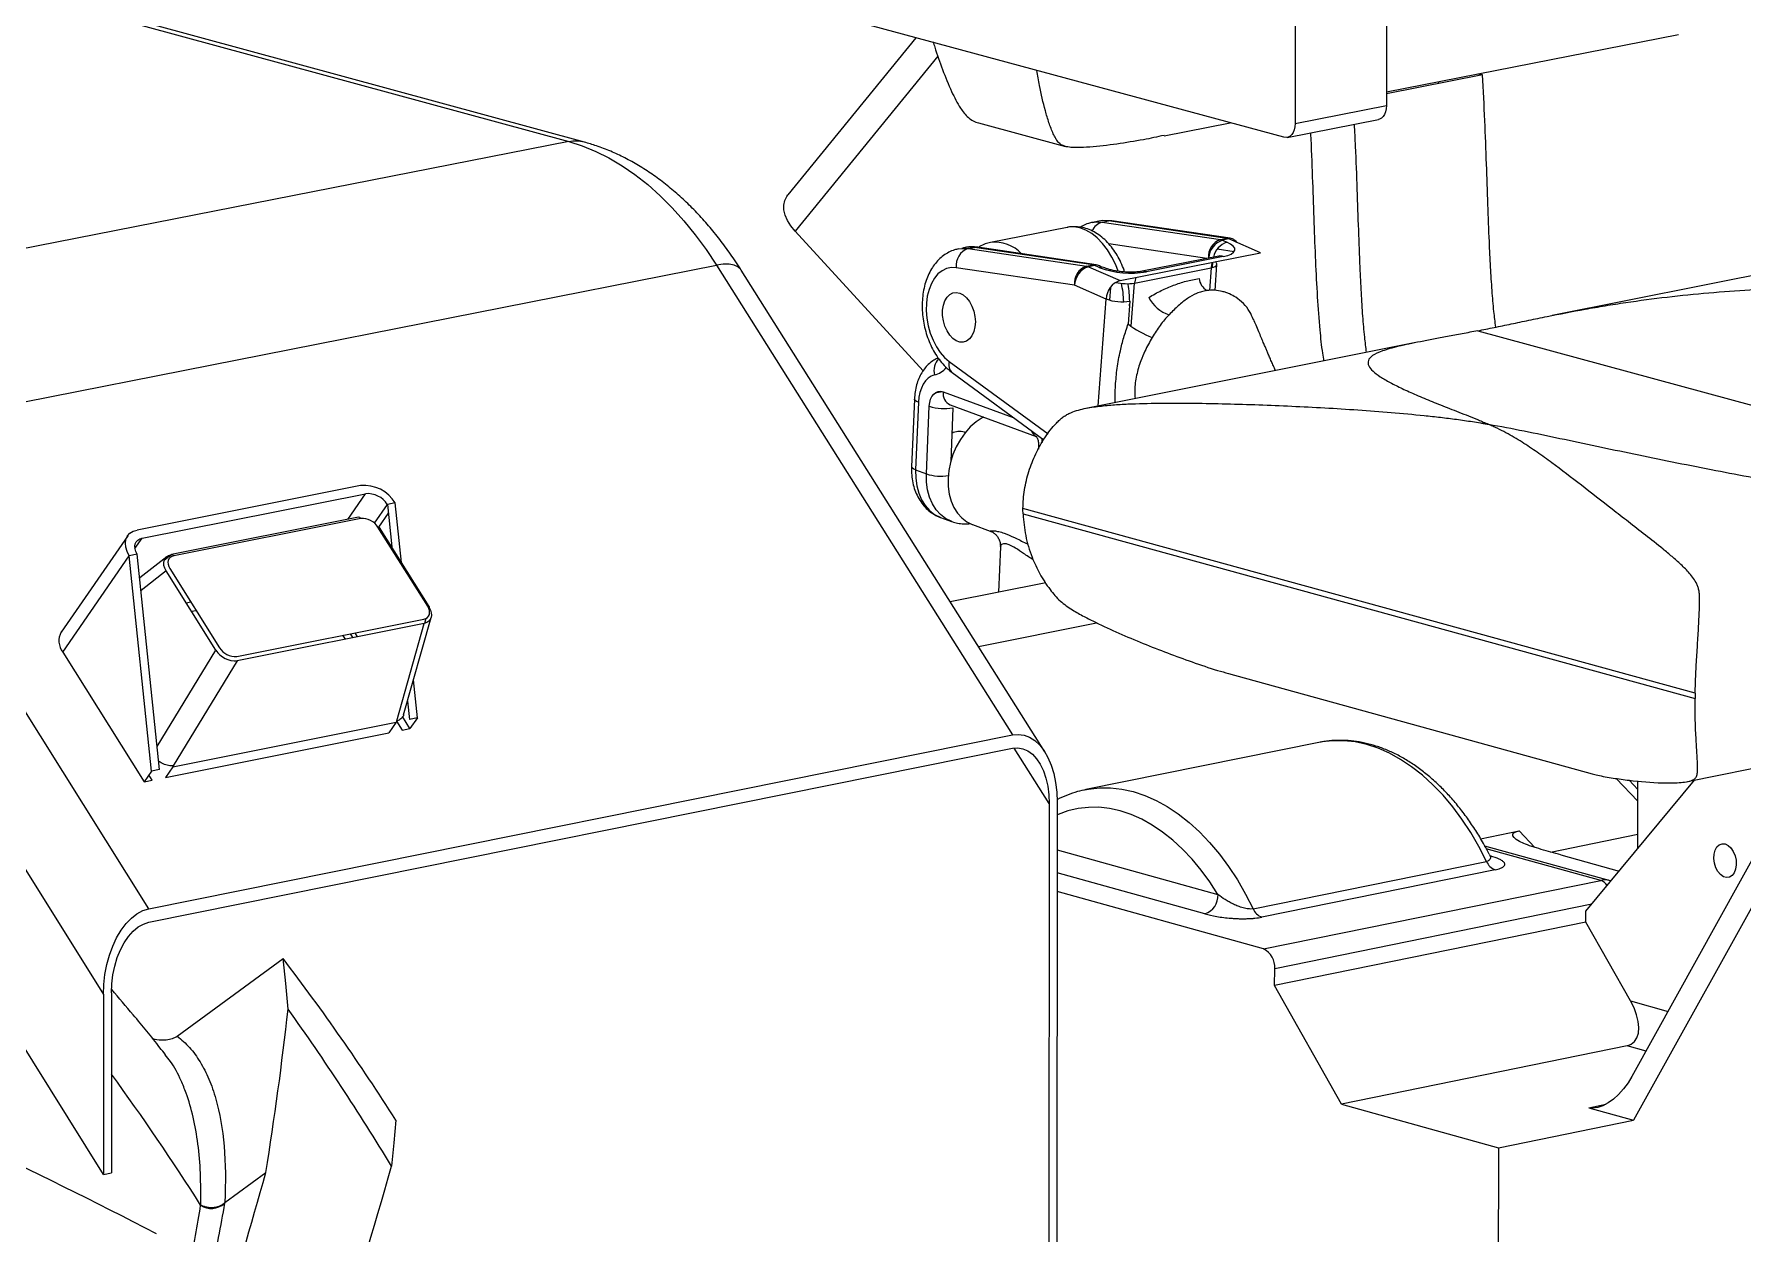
# Model space of a CAD drawing. Header units: millimetres. Extents: x -1041 to 1726, y -447 to 1705.
# Drawn here: x -402.4 to 66.6, y 762.1 to 1091.2 of the extents above; entities that cross this region are included whole.
import ezdxf

# ---------------------------------------------------------------- set-up
doc = ezdxf.new("R2010")
doc.units = ezdxf.units.MM

msp = doc.modelspace()

# ---------------------------------------------------------------- linework, layer by layer
at = {"color": 7, "linetype": 'Continuous', "lineweight": 15}
for p, q in [((-577.92, 1149.49), (-255.59, 1061.72)), ((-251.36, 1061.59), (-573.69, 1149.35)), ((-56.23, 1094.7), (-56.27, 1066.68)), ((-160.37, 1090.23), (-195.53, 1047.11)), ((-31.21, 1075.35), (48.94, 1091.15)), ((-56.27, 1066.68), (-31.22, 1071.62)), ((-143.14, 1066.87), (-119.32, 1060.41)), ((-92.22, 1063.32), (-74.09, 1066.9)), ((-58.43, 1062.87), (-33.39, 1067.82)), ((-255.59, 1061.72), (-492.67, 1015.17)), ((-158.36, 998.88), (-193.48, 1037.18)), ((-118.87, 1038.21), (-139.87, 1034.06)), ((-110.13, 1039.94), (-111.88, 1039.59)), ((-109.27, 1039.65), (-107.52, 1039.99)), ((-109.27, 1039.65), (-76.79, 1034.84)), ((-75.04, 1035.19), (-107.52, 1039.99)), ((-74.12, 1035.21), (-106.61, 1040.01)), ((-146.02, 1032.38), (-113.55, 1027.56)), ((-111.8, 1027.91), (-144.27, 1032.73)), ((-110.88, 1027.93), (-143.35, 1032.75)), ((-76.22, 1034.67), (-75.01, 1034.15)), ((104.72, 1032.04), (14.3, 1014.05)), ((-452.22, 981.02), (-215.11, 1027.84)), ((-215.11, 1027.84), (-133.86, 898.99)), ((-116.81, 1022.33), (-149.28, 1027.15)), ((-112.98, 1027.4), (-104.3, 1023.63)), ((-100.35, 1022.94), (-79.35, 1027.1)), ((-77.26, 1030.33), (-98.26, 1026.17)), ((-76.03, 1030.18), (-97.04, 1026.02)), ((-78.27, 1020.93), (-77.74, 1028.05)), ((-124.97, 894.31), (-208.35, 1026.51)), ((-108.14, 1018.56), (-116.81, 1022.33)), ((-101.71, 1016.66), (-101.71, 1017.14)), ((-22.72, 1006.68), (-113.75, 988.56)), ((-150.42, 998.38), (-125.23, 979.91)), ((-160.77, 991.11), (-161.56, 972.56)), ((-159.67, 990.22), (-160.46, 971.67)), ((-157.47, 970.57), (-156.68, 989.13)), ((-150.96, 989.49), (-127.35, 980.84)), ((-370.94, 851.27), (-452.22, 981.02)), ((-146.8, 981.93), (-147.07, 982.03)), ((-126.69, 978.63), (-126.75, 977.33)), ((-160.46, 971.67), (-157.47, 970.57)), ((-471.52, 968.59), (-383.36, 827.76)), ((-312.81, 967.37), (-374.13, 955.19)), ((-372.74, 952.97), (-311.41, 965.15)), ((-303.26, 962.61), (-305.44, 962.17)), ((-301.58, 946.28), (-303.26, 962.61)), ((-313.32, 958.67), (-364.67, 948.46)), ((-312.72, 958.32), (-364.07, 948.11)), ((-153.57, 958.62), (-150.59, 957.53)), ((-144.85, 956.7), (-139.95, 954.9)), ((53.52, 910.44), (-130.98, 961.11)), ((-130.96, 959.6), (53.49, 908.93)), ((-376.71, 953.61), (-394.94, 927.21)), ((-294.37, 934.26), (-308.02, 955.97)), ((-293.97, 934.18), (-307.62, 955.9)), ((-394.49, 921.7), (-376.27, 948.1)), ((-374.07, 948.54), (-376.27, 948.1)), ((-370.16, 889.05), (-376.27, 948.1)), ((-366, 947.87), (-373.4, 942.08)), ((-137.19, 950.62), (-137.66, 938.13)), ((-383.3, 778.36), (-487.62, 945.14)), ((-124.74, 940.72), (-150.94, 935.47)), ((-359.22, 932.89), (-357.93, 933.15)), ((-302.87, 902.81), (-295.29, 929.56)), ((-300.96, 904.52), (-293.39, 931.2)), ((-314.86, 925.65), (-315.55, 926.75)), ((-394.49, 921.7), (-372.19, 886.12)), ((-346.64, 919.31), (-364.18, 890.53)), ((-74.54, 915.81), (25.26, 888.3)), ((-297.19, 903.67), (-298.26, 914.05)), ((-299.22, 900.74), (-301.26, 904)), ((51.38, 886.18), (139.22, 903.98)), ((-370.94, 851.27), (-133.86, 898.99)), ((-49.73, 896.91), (-113.76, 883.99)), ((-370.94, 847.57), (-133.87, 895.31)), ((37.82, 884.03), (35.39, 886.54)), ((37.78, 867.81), (37.82, 886.35)), ((-123.77, 880.16), (-124.1, 477.38)), ((-121.6, 880.6), (-121.95, 473.25)), ((85.21, 880.9), (36.63, 793.28)), ((-5.36, 870.49), (5.18, 872.63)), ((29.88, 859.06), (-4.2, 868.49)), ((71.9, 869.72), (36.18, 805.31)), ((-67.79, 851.28), (-3.74, 864.28)), ((16.68, 866.06), (32.66, 861.64)), ((-1.39, 861.99), (-65.44, 848.99)), ((-64.96, 840.27), (27.59, 859.08)), ((-64.96, 840.27), (-121.62, 856.04)), ((23.54, 847.66), (23.55, 850.66)), ((23.54, 847.66), (-61.9, 830.28)), ((35.79, 826.01), (23.54, 847.66)), ((-363.15, 816.33), (-334.07, 837.64)), ((-61.9, 830.28), (-61.89, 834.85)), ((-383.36, 827.76), (-383.3, 778.36)), ((-381.17, 828.21), (-381.11, 778.81)), ((34.81, 813.73), (-43.52, 797.71)), ((-366.43, 811.18), (-366.5, 811.27)), ((-43.52, 797.71), (-0.46, 785.67)), ((-0.46, 785.67), (36.63, 793.28)), ((24.3, 796.71), (36.63, 793.28)), ((-0.46, 785.67), (-0.66, 675.91)), ((-383.3, 778.36), (-381.11, 778.81)), ((-350.06, 770.7), (-338.8, 778.92))]:
    msp.add_line(p, q, dxfattribs=at)
at = {"color": 144, "linetype": 'Continuous', "lineweight": 0}
for p, q in [((-31.18, 1099.62), (-31.22, 1071.62)), ((-59.36, 1062.91), (-178.94, 1095.25)), ((-4.84, 1080.05), (-31.21, 1074.85)), ((-4.84, 1080.05), (-6.33, 1080.25)), ((-16.82, 1077.68), (-16.85, 1078.18)), ((-146.02, 1032.38), (-144.27, 1032.73)), ((-79.45, 1032.55), (-79.07, 1032.49)), ((-77.65, 1032.28), (-72.98, 1031.59)), ((-76.79, 1034.84), (-75.04, 1035.19)), ((-74.47, 1035.02), (-76.22, 1034.67)), ((-65.79, 1031.26), (-74.47, 1035.02)), ((-113.55, 1027.56), (-111.8, 1027.91)), ((-111.23, 1027.74), (-112.98, 1027.4)), ((-110.02, 1027.22), (-111.23, 1027.74)), ((-104.3, 1023.63), (-65.79, 1031.26)), ((-101.24, 1011.08), (-100.35, 1022.94)), ((-106.98, 1021.72), (-107.24, 1018.25)), ((-101.64, 1017.96), (-102.11, 1011.72)), ((-150.2, 988.73), (-150.82, 973.97)), ((-308.97, 957.08), (-305.44, 962.17)), ((-305.44, 962.17), (-304.25, 950.53)), ((-374.7, 950.12), (-372.74, 952.97)), ((-367.97, 889.49), (-374.07, 948.54)), ((-352.53, 922.24), (-366.18, 943.99)), ((-365.12, 944.62), (-351.48, 922.87)), ((-359.34, 935.4), (-360.62, 935.14)), ((-346.76, 920.52), (-295.41, 930.77)), ((-295.29, 929.56), (-346.64, 919.31)), ((-317.74, 926.32), (-317.05, 925.21)), ((-313.61, 925.9), (-314.3, 927)), ((-299.89, 908.28), (-299.37, 903.23)), ((-364.31, 890.22), (-303.01, 902.5)), ((-303.01, 902.5), (-305.04, 899.57)), ((-302.87, 902.81), (-303.01, 902.5)), ((-302.92, 902.71), (-301.4, 900.3)), ((-301.4, 900.3), (-299.22, 900.74)), ((-297.19, 903.67), (-299.37, 903.23)), ((-297.19, 903.67), (-299.22, 900.74)), ((-366.34, 887.29), (-305.04, 899.57)), ((-370.16, 889.05), (-372.19, 886.12)), ((-372.19, 886.12), (-370, 886.56)), ((-370, 886.56), (-370.89, 887.99)), ((-367.97, 889.49), (-370.16, 889.05)), ((-364.31, 890.22), (-366.34, 887.29)), ((-364.18, 890.53), (-364.31, 890.22)), ((23.55, 850.66), (53.37, 886.58)), ((-43.52, 797.71), (-61.9, 830.28))]:
    msp.add_line(p, q, dxfattribs=at)
at = {"color": 8, "linetype": 'Continuous', "lineweight": 15}
for p, q in [((-154.33, 1085.19), (-193.48, 1037.18)), ((-80.53, 1029.68), (-107.44, 1033.67)), ((-79.35, 1027.1), (-79.81, 1020.89)), ((-78.98, 1027.18), (-78.87, 1028.67)), ((-116.22, 1025.27), (-115.84, 1025.22)), ((-110.33, 989.24), (-108.14, 1018.56)), ((-6.13, 1009.85), (149.08, 967.68)), ((-151.2, 1001.41), (-124.1, 981.54)), ((-155.11, 992.81), (-153.15, 993.2)), ((-152.88, 993.12), (-133.63, 986.07)), ((-316.31, 958.07), (-311.41, 965.15)), ((-305.2, 959.8), (-307.84, 955.99)), ((-366.67, 946.95), (-364.87, 948.36)), ((-364.87, 948.36), (-364.44, 948.44)), ((-366.18, 943.99), (-373.05, 938.62)), ((-294.22, 934.28), (-293.99, 933.92)), ((-293.99, 933.92), (-294.06, 933.67)), ((-294.83, 930.96), (-295.23, 929.57)), ((-143.22, 923.24), (-110.78, 929.75)), ((-368.62, 895.82), (-352.53, 922.24)), ((-123.77, 880.16), (-133.37, 895.39)), ((37.81, 880.81), (31.79, 887.04)), ((5.18, 872.63), (9.53, 868.11)), ((27.59, 859.08), (-3.81, 867.77)), ((13.81, 866.86), (37.79, 871.73)), ((-121.61, 867.45), (-77.45, 855.18)), ((-81.03, 849.89), (-121.62, 861.18)), ((25.11, 852.54), (-61.89, 834.85)), ((35.79, 826.01), (46.08, 823.15)), ((40.04, 812.27), (34.81, 813.73)), ((24.3, 796.71), (29.03, 797.68))]:
    msp.add_line(p, q, dxfattribs=at)
at = {"color": 7, "linetype": 'Continuous', "lineweight": 15, "flags": 128}
for points in [[(-31.22, 1071.62), (-31.28, 1070.74), (-31.46, 1069.92), (-31.74, 1069.2), (-32.13, 1068.61), (-32.59, 1068.17), (-33.13, 1067.89), (-33.39, 1067.82)], [(-56.27, 1066.68), (-56.33, 1065.8), (-56.51, 1064.98), (-56.79, 1064.26), (-57.18, 1063.67), (-57.64, 1063.22), (-58.18, 1062.94), (-58.75, 1062.84), (-59.36, 1062.91)], [(-255.59, 1061.72), (-251.92, 1060.55), (-248.25, 1059.06), (-244.62, 1057.24), (-241.02, 1055.11), (-237.47, 1052.67), (-233.98, 1049.93), (-230.57, 1046.9), (-227.26, 1043.6), (-224.04, 1040.02), (-220.93, 1036.2), (-217.95, 1032.13), (-215.11, 1027.84)], [(-193.48, 1037.18), (-194.68, 1038.64), (-195.61, 1040.11), (-196.25, 1041.57), (-196.6, 1042.99), (-196.64, 1044.34), (-196.38, 1045.59), (-195.82, 1046.72), (-195.53, 1047.11)], [(-149.28, 1027.15), (-150.64, 1027.19), (-151.95, 1026.92), (-153.19, 1026.33), (-154.31, 1025.44), (-155.29, 1024.27), (-156.12, 1022.84), (-156.77, 1021.2), (-157.23, 1019.38), (-157.48, 1017.43), (-157.53, 1015.38), (-157.36, 1013.29), (-156.99, 1011.2), (-156.42, 1009.17), (-155.66, 1007.24), (-154.74, 1005.46), (-153.67, 1003.87), (-152.48, 1002.51), (-151.2, 1001.41)], [(-153.02, 1015.48), (-152.81, 1016.85), (-152.4, 1018.06), (-151.81, 1019.05), (-151.07, 1019.8), (-150.21, 1020.24), (-149.28, 1020.38), (-148.31, 1020.19), (-147.35, 1019.7), (-146.44, 1018.91), (-145.64, 1017.88), (-144.97, 1016.64), (-144.47, 1015.26), (-144.16, 1013.79), (-144.05, 1012.32), (-144.16, 1010.9), (-144.47, 1009.61), (-144.97, 1008.5), (-145.64, 1007.62), (-146.45, 1007.03), (-147.35, 1006.73), (-148.31, 1006.76), (-149.28, 1007.1), (-150.22, 1007.75), (-151.07, 1008.66), (-151.81, 1009.8), (-152.4, 1011.12), (-152.81, 1012.55), (-153.02, 1014.03), (-153.02, 1015.48)], [(-155.25, 997.72), (-156.14, 997.39), (-156.96, 996.85), (-157.7, 996.12), (-158.34, 995.21), (-158.87, 994.14), (-159.27, 992.94), (-159.54, 991.62), (-159.67, 990.22)], [(-141.81, 986.14), (-142.19, 985.93), (-143.85, 984.82), (-145.43, 983.45), (-146.88, 981.84), (-148.17, 980.02), (-149.28, 978.04), (-150.2, 975.93), (-150.88, 973.74), (-151.34, 971.51), (-151.54, 969.29), (-151.5, 967.11), (-151.21, 965.04), (-150.68, 963.1), (-149.91, 961.34), (-148.93, 959.79), (-147.75, 958.49), (-146.4, 957.46), (-144.91, 956.72), (-144.85, 956.7)], [(-376.27, 948.1), (-376.88, 949.28), (-377.24, 950.46), (-377.35, 951.59), (-377.18, 952.63), (-376.76, 953.55), (-376.09, 954.3), (-375.2, 954.85), (-374.13, 955.19)], [(-133.86, 898.99), (-132.26, 899.14), (-130.68, 898.92), (-129.16, 898.35), (-127.72, 897.43), (-126.39, 896.18), (-125.18, 894.63), (-124.13, 892.79), (-123.23, 890.7), (-122.53, 888.39), (-122.01, 885.91), (-121.7, 883.3), (-121.6, 880.6)], [(-133.87, 895.31), (-132.43, 895.42), (-131.02, 895.19), (-129.66, 894.6), (-128.4, 893.68), (-127.24, 892.44), (-126.23, 890.92), (-125.36, 889.13), (-124.67, 887.11), (-124.17, 884.92), (-123.87, 882.58), (-123.77, 880.16)], [(6.45, 869.22), (5.3, 869.77), (4.4, 870.31), (3.8, 870.82), (3.48, 871.29), (3.46, 871.71), (3.74, 872.08), (4.32, 872.39), (5.18, 872.63)], [(-383.36, 827.76), (-383.26, 830.52), (-382.95, 833.28), (-382.43, 835.99), (-381.71, 838.6), (-380.81, 841.07), (-379.74, 843.35), (-378.51, 845.41), (-377.16, 847.21), (-375.7, 848.72), (-374.16, 849.91), (-372.57, 850.77), (-370.94, 851.27)], [(-381.17, 828.21), (-381.07, 830.69), (-380.76, 833.16), (-380.25, 835.58), (-379.55, 837.88), (-378.68, 840.04), (-377.64, 841.99), (-376.48, 843.71), (-375.19, 845.15), (-373.83, 846.29), (-372.4, 847.1), (-370.94, 847.57)], [(-332.7, 823.77), (-333.33, 830.79), (-334.07, 837.64)], [(34.81, 813.73), (35.95, 814.15), (36.87, 814.88), (37.54, 815.91), (37.94, 817.2), (38.06, 818.71), (37.9, 820.4), (37.45, 822.22), (36.74, 824.11), (35.79, 826.01)], [(36.18, 805.31), (35.1, 803.54), (33.85, 801.88), (32.5, 800.38), (31.07, 799.08), (29.6, 798.02), (28.15, 797.24), (26.76, 796.75), (25.46, 796.57), (24.3, 796.71)], [(-303.1, 793.32), (-303.66, 787.06), (-304.29, 780.69)]]:
    msp.add_lwpolyline(points, dxfattribs=at)
at = {"color": 8, "linetype": 'Continuous', "lineweight": 15, "flags": 128}
for points in [[(-104.88, 1026.21), (-105.53, 1027.91), (-106.57, 1030.08), (-107.77, 1032.07), (-109.12, 1033.83), (-110.57, 1035.34), (-112.12, 1036.56), (-113.72, 1037.48), (-115.36, 1038.08), (-116.99, 1038.34), (-118.59, 1038.26), (-118.87, 1038.21)], [(-111.88, 1039.59), (-110.91, 1039.72), (-109.27, 1039.65)], [(-144.27, 1032.73), (-143.58, 1032.77), (-143.35, 1032.75)], [(-208.35, 1026.51), (-208.44, 1026.64), (-209.2, 1027.37), (-210.28, 1027.86), (-211.65, 1028.1), (-213.27, 1028.09), (-215.11, 1027.84)], [(-100.01, 1024.48), (-100.23, 1023.76), (-100.35, 1022.94)], [(-159.67, 990.22), (-160.19, 990.45), (-160.55, 990.69), (-160.74, 990.95), (-160.77, 991.11)], [(-125.91, 980.41), (-125.78, 979.87), (-125.67, 979.23)], [(-160.46, 971.67), (-160.97, 971.89), (-161.33, 972.14), (-161.52, 972.39), (-161.56, 972.56)], [(-150.49, 957.49), (-150.72, 957.58), (-152.25, 958.35), (-153.63, 959.42), (-154.83, 960.77), (-155.83, 962.37), (-156.61, 964.19), (-157.15, 966.19), (-157.44, 968.33), (-157.47, 970.57)], [(-3.74, 864.28), (-5.83, 868.33), (-8.08, 872.18), (-10.48, 875.83), (-13.02, 879.24), (-15.69, 882.41), (-18.47, 885.3), (-21.35, 887.92), (-24.31, 890.24), (-27.34, 892.26), (-30.41, 893.95), (-33.52, 895.32), (-36.64, 896.35), (-39.77, 897.04), (-42.88, 897.39), (-45.95, 897.39), (-48.98, 897.05), (-49.73, 896.91)], [(-114.06, 883.93), (-113.01, 884.13), (-109.99, 884.47), (-106.92, 884.47), (-103.81, 884.12), (-100.69, 883.42), (-97.57, 882.39), (-94.46, 881.01), (-91.39, 879.32), (-88.36, 877.3), (-85.4, 874.97), (-82.53, 872.35), (-79.75, 869.45), (-77.08, 866.27), (-74.53, 862.85), (-72.13, 859.2), (-69.88, 855.34), (-67.79, 851.28)], [(-77.45, 855.18), (-79.7, 858.64), (-82.08, 861.88), (-84.58, 864.89), (-87.18, 867.65), (-89.88, 870.14), (-92.66, 872.34), (-95.51, 874.26), (-98.4, 875.87), (-101.32, 877.16), (-104.26, 878.14), (-107.2, 878.79), (-110.12, 879.12), (-113.01, 879.11), (-115.85, 878.77), (-118.63, 878.11), (-121.32, 877.12), (-121.6, 877)]]:
    msp.add_lwpolyline(points, dxfattribs=at)
at = {"color": 144, "linetype": 'Continuous', "lineweight": 0, "flags": 128}
for points in [[(-107.52, 1039.99), (-109.16, 1040.06), (-110.13, 1039.94)], [(-106.61, 1040.01), (-106.84, 1040.04), (-107.52, 1039.99)], [(-148.63, 1032.33), (-147.66, 1032.45), (-146.02, 1032.38)], [(-76.03, 1030.18), (-74.78, 1030.5), (-73.81, 1030.9), (-73.15, 1031.38), (-72.83, 1031.92), (-72.87, 1032.48), (-73.26, 1033.06), (-73.98, 1033.62), (-75.01, 1034.15)], [(-79.35, 1027.1), (-78.72, 1027.26), (-78.24, 1027.46), (-77.91, 1027.7), (-77.75, 1027.97), (-77.77, 1028.25), (-77.96, 1028.54), (-78.27, 1028.79)], [(-79.01, 1028.64), (-79.23, 1027.93), (-79.35, 1027.1)], [(-101.71, 1016.66), (-101.73, 1016.57), (-101.75, 1016.51)], [(-156.68, 989.13), (-156.57, 990.14), (-156.33, 991.06), (-155.96, 991.85), (-155.48, 992.49), (-154.9, 992.95), (-154.26, 993.22), (-153.58, 993.27), (-152.88, 993.12)], [(-160.46, 971.67), (-160.42, 969.43), (-160.14, 967.29), (-159.6, 965.29), (-158.82, 963.47), (-157.82, 961.87), (-156.62, 960.52), (-155.24, 959.44), (-153.7, 958.67), (-153.57, 958.62)], [(-374.07, 948.54), (-374.45, 949.27), (-374.68, 950.01), (-374.75, 950.72), (-374.64, 951.37), (-374.38, 951.94), (-373.96, 952.41), (-373.41, 952.76), (-372.74, 952.97)], [(-308.02, 955.97), (-307.9, 955.99), (-307.8, 955.99), (-307.71, 955.97), (-307.65, 955.93), (-307.62, 955.9)], [(-366.18, 943.99), (-366.54, 944.74), (-366.76, 945.48), (-366.81, 946.18), (-366.71, 946.82), (-366.45, 947.38), (-366.05, 947.83), (-365.51, 948.16), (-364.87, 948.36)], [(-364.07, 948.11), (-364.61, 947.94), (-365.05, 947.67), (-365.37, 947.3), (-365.58, 946.86), (-365.66, 946.34), (-365.61, 945.79), (-365.43, 945.21), (-365.12, 944.62)], [(-364.07, 948.11), (-364.16, 948.23), (-364.26, 948.33), (-364.36, 948.4), (-364.47, 948.45), (-364.58, 948.47), (-364.68, 948.46), (-364.78, 948.42), (-364.87, 948.36)], [(-295.41, 930.77), (-294.88, 930.94), (-294.45, 931.21), (-294.12, 931.58), (-293.91, 932.03), (-293.83, 932.54), (-293.89, 933.09), (-294.07, 933.68), (-294.37, 934.26)], [(-293.99, 933.92), (-293.61, 933.21), (-293.37, 932.5), (-293.3, 931.81), (-293.4, 931.17), (-293.66, 930.61), (-294.07, 930.14), (-294.62, 929.79), (-295.29, 929.56)], [(-294.37, 934.26), (-294.25, 934.28), (-294.15, 934.27), (-294.06, 934.25), (-294, 934.22), (-293.96, 934.16), (-293.95, 934.09), (-293.96, 934.01), (-293.99, 933.92)], [(61.74, 869.07), (62.57, 868.67), (63.34, 867.96), (63.98, 867), (64.47, 865.85), (64.74, 864.6), (64.8, 863.34), (64.62, 862.17), (64.24, 861.17), (63.66, 860.42), (62.94, 859.97), (62.14, 859.86), (61.3, 860.09), (60.49, 860.65), (59.78, 861.49), (59.21, 862.56), (58.82, 863.77), (58.65, 865.04), (58.71, 866.26), (59, 867.36), (59.48, 868.24), (60.14, 868.85), (60.91, 869.13), (61.74, 869.07)]]:
    msp.add_lwpolyline(points, dxfattribs=at)
at = {"color": 8, "linetype": 'Continuous', "lineweight": 15}
for centre, radius, start, end in [((-253.75, 1052.71), 9.19, 74.9104, 101.5693), ((-108.25, 1035.74), 4.03, 104.7329, 158.6034), ((-138.68, 1024.01), 10.12, 43.484, 96.9725), ((-131.87, 1016.82), 28.57, 1.9298, 12.2951), ((-97.89, 1024.19), 2.02, 65.0854, 100.7391), ((-150.7, 998.95), 4.71, 136.3109, 195.1509), ((-156.86, 1003.83), 6.32, 284.7438, 319.5408), ((-148.43, 1000.51), 2.91, 162.0166, 226.8612), ((-125.94, 983.39), 2.88, 199.4865, 245.1824), ((-126.04, 978.7), 0.662, 186.8781, 236.4104), ((-153.38, 983.92), 13.96, 252.9754, 278.0741), ((-877.57, 441.55), 615.77, 32.23001, 36.27469)]:
    msp.add_arc(centre, radius, start, end, dxfattribs=at)
at = {"color": 7, "linetype": 'Continuous', "lineweight": 15}
for centre, radius, start, end in [((-144.44, 1027.76), 4.89, 108.9663, 187.1653), ((-101.3, 1050.69), 25.04, 249.6128, 279.7957), ((-148.42, 978.09), 4.16, 71.1626, 119.9931), ((-311.84, 957.36), 10.06, 31.4683, 95.5499), ((-310.81, 958.89), 6.28, 31.4666, 95.5525), ((-390.64, 924.79), 4.94, 150.5788, 218.6701), ((-82.73, 854.89), 5.29, 288.8466, 3.0968), ((-63.99, 852.82), 4.1, 202.0275, 249.3084), ((-67.43, 835.3), 5.56, 355.3564, 63.5292), ((-833.21, 455.91), 628.38, 32.47665, 37.40753), ((-1200.92, 918.95), 873.42, 350.77401, 353.74372), ((-867.59, 440.16), 658.23, 31.15444, 35.6473), ((-1022.51, -495.36), 1417.24, 62.53325, 67.1539), ((-1018.69, -202.25), 1138.31, 56.53835, 62.07446), ((-1749.25, 1171.73), 1464.13, 340.90207, 344.43742), ((-1792.55, 1202.39), 1546.85, 340.17349, 344.18007)]:
    msp.add_arc(centre, radius, start, end, dxfattribs=at)
at = {"color": 144, "linetype": 'Continuous', "lineweight": 0}
for centre, radius, start, end in [((-145.42, 1025.32), 7.5, 81.2053, 107.9524), ((-75.21, 1030.24), 4.86, 108.955, 185.4706), ((-74.51, 1029.41), 5.53, 107.971, 176.2132), ((-73.35, 1028.97), 5.44, 107.7428, 168.6024), ((-74.54, 1032.4), 2.83, 35.8639, 100.1512), ((-111.96, 1022.94), 4.89, 109.0057, 187.1627), ((-111.27, 1022.12), 5.55, 107.9757, 177.8602), ((-111.28, 1025.22), 2.74, 47.9528, 100.98), ((-109.49, 1024.78), 2.5, 67.0384, 102.3154), ((-76.88, 1028.35), 2.02, 65.1112, 100.7538), ((-102.59, 1018.35), 5.55, 107.9879, 177.8556), ((-102.5, 1035.79), 13.03, 256.5586, 279.4592), ((-78.1, 1024.78), 4.59, 187.5939, 238.469), ((-103.78, 1030.29), 12.51, 249.6009, 279.8065), ((-87.87, 1023.35), 9.62, 206.9695, 251.7162), ((-86.98, 1031.02), 24.53, 231.8997, 249.6534), ((-149.42, 992.62), 3.49, 171.8842, 243.8136), ((-152.62, 1002.34), 13.83, 252.8944, 280.0765), ((-313.28, 958.06), 0.613, 25.2621, 93.5339), ((-312.23, 953.42), 4.92, 31.2399, 95.7837), ((-347.09, 925.79), 6.5, 213.0931, 273.9641), ((-347.26, 925.42), 4.92, 211.2076, 275.8489), ((0.05, 865.82), 4.09, 202.0731, 249.3932), ((28.69, 854.86), 4.36, 67.3241, 104.6336), ((26.41, 855.65), 3.63, 34.5533, 70.9386), ((-353.74, 774.45), 5.38, 236.8217, 311.6663)]:
    msp.add_arc(centre, radius, start, end, dxfattribs=at)
at = {"color": 7, "linetype": 'Continuous', "lineweight": 15}
for points, knots in [([(-155.61, 1089.06), (-155.47, 1088.6), (-154.71, 1086.04), (-153.08, 1081.47), (-150.81, 1075.81), (-148.76, 1071.82), (-147.14, 1069.52), (-146.01, 1068.29), (-144.67, 1067.4), (-143.69, 1066.97), (-143.16, 1066.88), (-143.13, 1066.87)], [0, 0, 0, 0, 0.0527626, 0.2936155, 0.5353319, 0.7298835, 0.79538, 0.8620369, 0.9278353, 0.9965309, 1, 1, 1, 1]), ([(-92.24, 1063.43), (-94.11, 1063.02), (-98.37, 1062.11), (-105.23, 1061.04), (-111.32, 1060.28), (-115.52, 1060.07), (-117.81, 1060.13), (-119.29, 1060.34), (-120.52, 1060.85), (-121.3, 1061.55), (-122.01, 1062.61), (-122.92, 1064.37), (-123.88, 1066.9), (-125.18, 1071.32), (-126.3, 1076.1), (-126.93, 1079.87), (-127.16, 1081.24)], [0, 0, 0, 0, 0.128294, 0.291772, 0.455382, 0.531259, 0.569375, 0.607722, 0.633175, 0.659498, 0.684602, 0.710604, 0.765766, 0.821619, 0.935249, 1, 1, 1, 1]), ([(-1.2, 1010.86), (-1.38, 1012.28), (-1.81, 1015.63), (-2.25, 1021.12), (-2.66, 1027.5), (-3.03, 1035.37), (-3.38, 1044.79), (-3.75, 1055.84), (-4.2, 1067.69), (-4.62, 1075.85), (-4.84, 1080.05)], [0, 0, 0, 0, 0.061569, 0.14438, 0.236761, 0.33788, 0.485727, 0.646314, 0.81818, 1, 1, 1, 1]), ([(-36.68, 1003.9), (-36.86, 1005.3), (-37.28, 1008.61), (-37.72, 1014.07), (-38.13, 1020.46), (-38.5, 1028.33), (-38.85, 1037.77), (-39.23, 1048.83), (-39.59, 1058.5), (-39.89, 1064.49), (-40, 1066.51)], [0, 0, 0, 0, 0.066482, 0.15807, 0.260243, 0.372079, 0.535597, 0.713204, 0.903285, 1, 1, 1, 1]), ([(-208.35, 1026.51), (-208.84, 1027.28), (-210.24, 1029.46), (-212.67, 1032.92), (-215.68, 1036.81), (-218.84, 1040.49), (-222.13, 1043.95), (-225.56, 1047.16), (-229.09, 1050.12), (-232.73, 1052.81), (-236.46, 1055.21), (-240.26, 1057.32), (-244.11, 1059.11), (-247.81, 1060.55), (-250.25, 1061.26), (-251.36, 1061.59)], [0, 0, 0, 0, 0.044041, 0.125516, 0.207144, 0.288863, 0.370607, 0.452284, 0.533786, 0.614981, 0.695725, 0.775867, 0.855268, 0.933818, 1, 1, 1, 1]), ([(-48.36, 1001.58), (-48.47, 1002.27), (-48.94, 1005.08), (-49.52, 1010.95), (-50.17, 1019.38), (-50.65, 1029.17), (-51.04, 1039.66), (-51.43, 1050.81), (-51.72, 1059.04), (-51.95, 1063.56), (-51.98, 1064.15)], [0, 0, 0, 0, 0.033182, 0.134515, 0.279433, 0.43611, 0.604306, 0.783271, 0.97199, 1, 1, 1, 1]), ([(-103.08, 1025.98), (-103.19, 1026.31), (-103.53, 1027.39), (-104.31, 1029.1), (-105.41, 1031.08), (-106.69, 1032.89), (-108.13, 1034.51), (-109.73, 1035.9), (-111.44, 1037.01), (-113.24, 1037.81), (-115.07, 1038.3), (-116.89, 1038.43), (-118.17, 1038.38), (-118.8, 1038.21), (-118.88, 1038.19)], [0, 0, 0, 0, 0.043544, 0.139437, 0.2359, 0.333054, 0.430855, 0.528796, 0.625911, 0.721037, 0.813278, 0.902428, 0.988969, 1, 1, 1, 1]), ([(-111.87, 1039.56), (-112.25, 1039.48), (-113.19, 1039.29), (-114.32, 1038.83), (-115, 1038.39), (-115.21, 1038.26)], [0, 0, 0, 0, 0.3212649, 0.7958017, 1, 1, 1, 1]), ([(-148.62, 1032.29), (-149, 1032.22), (-149.94, 1032.03), (-151.35, 1031.42), (-152.82, 1030.51), (-154.16, 1029.36), (-155.35, 1027.98), (-156.38, 1026.39), (-157.24, 1024.59), (-157.91, 1022.61), (-158.37, 1020.49), (-158.63, 1018.27), (-158.67, 1015.98), (-158.5, 1013.67), (-158.12, 1011.37), (-157.54, 1009.11), (-156.77, 1006.92), (-155.81, 1004.84), (-154.67, 1002.89), (-153.36, 1001.12), (-151.94, 999.59), (-150.91, 998.77), (-150.42, 998.38)], [0, 0, 0, 0, 0.031361, 0.077725, 0.124067, 0.170992, 0.218989, 0.268343, 0.319052, 0.370827, 0.423232, 0.475843, 0.528412, 0.580897, 0.633342, 0.685835, 0.738463, 0.791326, 0.844523, 0.898108, 0.952032, 1, 1, 1, 1]), ([(-143.35, 1032.75), (-143.75, 1032.79), (-144.74, 1032.9), (-145.95, 1032.87), (-146.72, 1032.68), (-146.92, 1032.63)], [0, 0, 0, 0, 0.336592, 0.826682, 1, 1, 1, 1]), ([(-139.92, 1034.03), (-140.39, 1033.92), (-141.42, 1033.67), (-142.52, 1033.2), (-143.1, 1032.8), (-143.21, 1032.73)], [0, 0, 0, 0, 0.408867, 0.889799, 1, 1, 1, 1]), ([(-98.26, 1026.17), (-98.42, 1026.14), (-98.84, 1026.06), (-99.71, 1025.96), (-100.88, 1025.9), (-102.2, 1025.91), (-103.58, 1025.99), (-104.95, 1026.16), (-106.22, 1026.38), (-107.33, 1026.65), (-108.08, 1026.9), (-108.4, 1027.03), (-108.51, 1027.08)], [0, 0, 0, 0, 0.058344, 0.160884, 0.268489, 0.380565, 0.495147, 0.610578, 0.724975, 0.836616, 0.943682, 1, 1, 1, 1]), ([(-101.69, 1017.95), (-101.72, 1018.71), (-101.79, 1020.23), (-101.99, 1021.85), (-102.19, 1022.69), (-102.21, 1022.78)], [0, 0, 0, 0, 0.468444, 0.944204, 1, 1, 1, 1]), ([(-80.5, 1020.87), (-80.99, 1020.8), (-81.48, 1020.69), (-82.41, 1020.42), (-82.87, 1020.26), (-84.2, 1019.69), (-85.04, 1019.22), (-86.28, 1018.37), (-86.7, 1018.07), (-87.52, 1017.41), (-87.93, 1017.06), (-88.76, 1016.33), (-89.17, 1015.94), (-90.01, 1015.12), (-90.44, 1014.68), (-90.88, 1014.22)], [0, 0, 0, 0, 0.125, 0.125, 0.25, 0.25, 0.5, 0.5, 0.625, 0.625, 0.75, 0.75, 0.875, 0.875, 1, 1, 1, 1]), ([(-6.13, 1009.85), (-4.67, 1010.15), (-3.17, 1010.45), (-0.12, 1011.07), (1.43, 1011.4), (3.81, 1011.89), (4.61, 1012.06), (6.22, 1012.39), (7.04, 1012.56), (9.51, 1013.08), (11.18, 1013.42), (16.26, 1014.44), (19.74, 1015.12), (25.13, 1016.09), (26.96, 1016.4), (30.67, 1017.02), (32.56, 1017.31), (38.23, 1018.16), (42.02, 1018.66), (49.62, 1019.55), (53.43, 1019.93), (61.07, 1020.59), (64.83, 1020.86), (72.27, 1021.29), (75.95, 1021.45), (83.22, 1021.69), (86.83, 1021.77), (92.19, 1021.82), (93.97, 1021.83), (97.52, 1021.82), (99.28, 1021.81), (104.55, 1021.75), (108.02, 1021.66), (114.87, 1021.43), (118.26, 1021.27), (124.96, 1020.89), (128.27, 1020.66), (134.82, 1020.13), (138.05, 1019.82), (144.43, 1019.12), (147.57, 1018.73), (152.24, 1018.07), (153.8, 1017.84), (156.13, 1017.47), (156.9, 1017.35), (158.07, 1017.16), (158.46, 1017.09), (159.24, 1016.96), (159.63, 1016.9), (160.02, 1016.83)], [0, 0, 0, 0, 0.03125, 0.03125, 0.0625, 0.0625, 0.078125, 0.078125, 0.09375, 0.09375, 0.125, 0.125, 0.1875, 0.1875, 0.21875, 0.21875, 0.25, 0.25, 0.3125, 0.3125, 0.375, 0.375, 0.4375, 0.4375, 0.5, 0.5, 0.5625, 0.5625, 0.59375, 0.59375, 0.625, 0.625, 0.6875, 0.6875, 0.75, 0.75, 0.8125, 0.8125, 0.875, 0.875, 0.9375, 0.9375, 0.96875, 0.96875, 0.984375, 0.984375, 0.992188, 0.992188, 1, 1, 1, 1]), ([(-61.68, 998.93), (-61.69, 998.96), (-61.88, 999.38), (-62.25, 1000.22), (-62.77, 1001.41), (-63.27, 1002.58), (-63.73, 1003.65), (-64.15, 1004.63), (-64.57, 1005.61), (-65.05, 1006.73), (-65.62, 1008.07), (-66.28, 1009.64), (-66.97, 1011.28), (-67.44, 1012.4), (-67.65, 1012.92)], [0, 0, 0, 0, 0.007103, 0.101262, 0.195253, 0.28346, 0.365862, 0.431862, 0.49575, 0.572261, 0.664172, 0.771506, 0.894283, 1, 1, 1, 1]), ([(-6.13, 1009.85), (-7.6, 1009.56), (-9.02, 1009.28), (-11.81, 1008.75), (-13.16, 1008.49), (-15.14, 1008.12), (-15.79, 1008), (-17.07, 1007.76), (-17.7, 1007.64), (-19.55, 1007.29), (-20.73, 1007.07), (-24.09, 1006.41), (-26.1, 1006), (-28.72, 1005.37), (-29.53, 1005.16), (-31.01, 1004.74), (-31.69, 1004.53), (-33.48, 1003.89), (-34.37, 1003.46), (-35.64, 1002.58), (-36.02, 1002.13), (-36.34, 1001.2), (-36.29, 1000.72), (-35.84, 999.76), (-35.44, 999.27), (-34.37, 998.27), (-33.69, 997.76), (-32.5, 996.98), (-32.08, 996.72), (-31.17, 996.19), (-30.69, 995.92), (-29.17, 995.1), (-28.06, 994.54), (-25.66, 993.41), (-24.38, 992.84), (-21.65, 991.66), (-20.2, 991.05), (-17.16, 989.81), (-15.56, 989.17), (-12.22, 987.86), (-10.47, 987.19), (-7.79, 986.12), (-6.89, 985.76), (-5.53, 985.2), (-5.08, 985.01), (-4.4, 984.72), (-4.17, 984.62), (-3.73, 984.42), (-3.5, 984.32), (-3.28, 984.22)], [0, 0, 0, 0, 0.03125, 0.03125, 0.0625, 0.0625, 0.078125, 0.078125, 0.09375, 0.09375, 0.125, 0.125, 0.1875, 0.1875, 0.21875, 0.21875, 0.25, 0.25, 0.3125, 0.3125, 0.375, 0.375, 0.4375, 0.4375, 0.5, 0.5, 0.5625, 0.5625, 0.59375, 0.59375, 0.625, 0.625, 0.6875, 0.6875, 0.75, 0.75, 0.8125, 0.8125, 0.875, 0.875, 0.9375, 0.9375, 0.96875, 0.96875, 0.984375, 0.984375, 0.992188, 0.992188, 1, 1, 1, 1]), ([(-154.25, 1002.39), (-154.64, 1002.21), (-155.51, 1001.8), (-156.7, 1000.89), (-157.83, 999.72), (-158.8, 998.34), (-159.6, 996.76), (-160.21, 995), (-160.62, 993.11), (-160.72, 991.78), (-160.77, 991.11)], [0, 0, 0, 0, 0.098121, 0.217859, 0.339685, 0.465052, 0.59469, 0.728287, 0.864602, 1, 1, 1, 1]), ([(-130.98, 961.11), (-130.96, 962.84), (-130.81, 964.55), (-130.26, 967.93), (-129.87, 969.6), (-129.1, 972.07), (-128.81, 972.89), (-128.19, 974.5), (-127.85, 975.29), (-126.75, 977.62), (-125.91, 979.1), (-124.5, 981.23), (-124, 981.92), (-122.94, 983.27), (-122.38, 983.92), (-121.5, 984.85), (-121.2, 985.15), (-120.58, 985.71), (-120.25, 985.97), (-119.75, 986.33), (-119.58, 986.44), (-119.24, 986.66), (-119.07, 986.76), (-118.55, 987.05), (-118.2, 987.21), (-117.15, 987.67), (-116.45, 987.9), (-115.04, 988.29), (-114.34, 988.45), (-112.94, 988.72), (-112.25, 988.84), (-110.86, 989.04), (-110.16, 989.13), (-108.08, 989.36), (-106.7, 989.48), (-103.91, 989.67), (-102.52, 989.75), (-98.31, 989.92), (-95.48, 989.97), (-89.77, 990.01), (-86.88, 990), (-81.05, 989.94), (-78.12, 989.88), (-69.25, 989.66), (-63.26, 989.45), (-51.2, 988.89), (-45.12, 988.55), (-36, 987.92), (-32.96, 987.69), (-26.89, 987.19), (-23.87, 986.91), (-19.36, 986.45), (-17.86, 986.29), (-14.89, 985.94), (-13.41, 985.76), (-10.48, 985.36), (-9.03, 985.15), (-6.87, 984.81), (-6.16, 984.7), (-5.08, 984.52), (-4.54, 984.43), (-4, 984.34), (-3.64, 984.28), (-3.46, 984.25), (-3.28, 984.22)], [0, 0, 0, 0, 0.03125, 0.03125, 0.0625, 0.0625, 0.078125, 0.078125, 0.09375, 0.09375, 0.125, 0.125, 0.140625, 0.140625, 0.15625, 0.15625, 0.164062, 0.164062, 0.171875, 0.171875, 0.175781, 0.175781, 0.179687, 0.179687, 0.1875, 0.1875, 0.203125, 0.203125, 0.21875, 0.21875, 0.234375, 0.234375, 0.25, 0.25, 0.28125, 0.28125, 0.3125, 0.3125, 0.375, 0.375, 0.4375, 0.4375, 0.5, 0.5, 0.625, 0.625, 0.75, 0.75, 0.8125, 0.8125, 0.875, 0.875, 0.90625, 0.90625, 0.9375, 0.9375, 0.96875, 0.96875, 0.984375, 0.984375, 0.992188, 0.996094, 0.996094, 1, 1, 1, 1]), ([(-127.37, 980.9), (-127.36, 980.89), (-127.33, 980.87), (-127.16, 980.63), (-126.97, 980.25), (-126.81, 979.77), (-126.71, 979.23), (-126.69, 978.85), (-126.69, 978.67), (-126.69, 978.63)], [0, 0, 0, 0, 0.167389, 0.328678, 0.481335, 0.63859, 0.803322, 0.96019, 1, 1, 1, 1]), ([(-3.28, 984.22), (-3.25, 984.21), (0.04, 983.65), (6.55, 982.42), (16.37, 980.35), (26.4, 978.21), (36.68, 976.07), (47.14, 973.92), (57.62, 971.84), (68.09, 969.84), (78.54, 967.94), (89.2, 966.16), (99.26, 964.65), (108.64, 963.43), (117.24, 962.51), (125.9, 961.81), (134.45, 961.46), (141.51, 961.42), (145.48, 961.65), (146.84, 961.73)], [0, 0, 0, 0, 0.000714, 0.073868, 0.14703, 0.220142, 0.291948, 0.36379, 0.435581, 0.502535, 0.569662, 0.636668, 0.703455, 0.756006, 0.808662, 0.861136, 0.916103, 0.9713, 1, 1, 1, 1]), ([(53.52, 910.44), (53.55, 912.18), (53.61, 913.92), (53.78, 917.43), (53.88, 919.19), (54.04, 921.85), (54.1, 922.74), (54.21, 924.5), (54.26, 925.38), (54.42, 927.97), (54.52, 929.67), (54.64, 932.17), (54.67, 933), (54.72, 934.63), (54.73, 935.44), (54.73, 936.61), (54.73, 937), (54.68, 937.75), (54.64, 938.11), (54.54, 938.63), (54.5, 938.81), (54.42, 939.14), (54.37, 939.3), (54.22, 939.77), (54.1, 940.07), (53.71, 940.92), (53.39, 941.44), (52.71, 942.41), (52.34, 942.86), (51.6, 943.72), (51.21, 944.13), (50.43, 944.94), (50.03, 945.32), (48.82, 946.46), (48, 947.19), (46.35, 948.59), (45.53, 949.27), (43.06, 951.28), (41.44, 952.55), (38.27, 955.03), (36.72, 956.24), (33.7, 958.6), (32.22, 959.75), (27.85, 963.15), (25.04, 965.34), (19.55, 969.58), (16.87, 971.63), (12.84, 974.6), (11.5, 975.57), (8.78, 977.46), (7.41, 978.39), (5.29, 979.73), (4.58, 980.17), (3.11, 981.04), (2.36, 981.46), (0.81, 982.29), (0, 982.69), (-1.23, 983.28), (-1.64, 983.47), (-2.25, 983.75), (-2.46, 983.85), (-2.77, 983.99), (-2.87, 984.04), (-3.08, 984.13), (-3.18, 984.17), (-3.28, 984.22)], [0, 0, 0, 0, 0.03125, 0.03125, 0.0625, 0.0625, 0.078125, 0.078125, 0.09375, 0.09375, 0.125, 0.125, 0.140625, 0.140625, 0.15625, 0.15625, 0.164063, 0.164063, 0.171875, 0.171875, 0.175781, 0.175781, 0.179688, 0.179688, 0.1875, 0.1875, 0.203125, 0.203125, 0.21875, 0.21875, 0.234375, 0.234375, 0.25, 0.25, 0.28125, 0.28125, 0.3125, 0.3125, 0.375, 0.375, 0.4375, 0.4375, 0.5, 0.5, 0.625, 0.625, 0.75, 0.75, 0.8125, 0.8125, 0.875, 0.875, 0.90625, 0.90625, 0.9375, 0.9375, 0.96875, 0.96875, 0.984375, 0.984375, 0.992187, 0.992187, 0.996094, 0.996094, 1, 1, 1, 1]), ([(-161.56, 972.56), (-161.57, 972.15), (-161.59, 971.01), (-161.43, 969.17), (-161, 967.1), (-160.31, 965.15), (-159.37, 963.36), (-158.2, 961.79), (-156.85, 960.45), (-155.32, 959.41), (-154.22, 958.81), (-153.62, 958.64), (-153.6, 958.64)], [0, 0, 0, 0, 0.067424, 0.186664, 0.306366, 0.425776, 0.544151, 0.660686, 0.774815, 0.886427, 0.995897, 1, 1, 1, 1]), ([(-150.46, 957.5), (-149.97, 957.34), (-148.91, 957), (-147.21, 956.83), (-146, 956.84), (-145.4, 956.94), (-145.39, 956.94)], [0, 0, 0, 0, 0.302824, 0.647632, 0.992899, 1, 1, 1, 1]), ([(-130.96, 959.6), (-130.79, 957.6), (-130.44, 953.55), (-128.73, 948.05), (-126.44, 943.11), (-124.2, 939.65), (-122.22, 937.21), (-120.74, 935.66), (-119.09, 934.37), (-116.91, 932.95), (-114.22, 931.44), (-109.98, 929.32), (-102.36, 925.82), (-93.56, 922.27), (-84.56, 918.97), (-79.03, 917.08), (-75.54, 916.11), (-74.53, 915.83)], [0, 0, 0, 0, 0.07083, 0.143646, 0.202447, 0.262477, 0.286692, 0.31132, 0.335672, 0.360887, 0.408712, 0.456607, 0.553323, 0.755582, 0.856943, 0.958254, 1, 1, 1, 1]), ([(-139.95, 954.89), (-139.82, 954.85), (-139.53, 954.74), (-138.93, 954.37), (-138.28, 953.78), (-137.71, 952.98), (-137.32, 952.01), (-137.15, 951.19), (-137.21, 950.73), (-137.22, 950.63)], [0, 0, 0, 0, 0.11503, 0.265098, 0.424462, 0.593905, 0.769899, 0.94949, 1, 1, 1, 1]), ([(25.26, 888.32), (25.75, 888.19), (27.43, 887.73), (30.97, 887.13), (36.89, 886.3), (42.9, 885.79), (47.96, 885.78), (50.65, 886.02), (52.25, 886.33), (53.34, 886.86), (53.95, 887.53), (54.14, 888.62), (54.18, 890.5), (54.04, 893.41), (53.76, 897.77), (53.51, 902.93), (53.5, 906.91), (53.49, 908.93)], [0, 0, 0, 0, 0.041691, 0.142709, 0.243905, 0.446644, 0.542597, 0.59075, 0.639085, 0.663572, 0.688654, 0.712739, 0.737502, 0.796218, 0.856343, 0.927217, 1, 1, 1, 1]), ([(-3, 866.25), (-3.52, 867.24), (-4.69, 869.48), (-6.7, 872.77), (-8.97, 876.14), (-11.39, 879.31), (-13.92, 882.27), (-16.56, 885), (-19.31, 887.5), (-22.14, 889.75), (-25.05, 891.73), (-28.02, 893.43), (-31.03, 894.85), (-34.08, 895.97), (-37.13, 896.79), (-40.18, 897.31), (-43.2, 897.54), (-46.18, 897.44), (-48.38, 897.21), (-49.56, 896.93), (-49.78, 896.87)], [0, 0, 0, 0, 0.047199, 0.106584, 0.166024, 0.225517, 0.285056, 0.344624, 0.404187, 0.463701, 0.523108, 0.582339, 0.641313, 0.69995, 0.758183, 0.815971, 0.873316, 0.930262, 0.986901, 1, 1, 1, 1]), ([(-113.66, 883.99), (-114.45, 883.82), (-116.2, 883.45), (-118.81, 882.51), (-120.67, 881.74), (-121.58, 881.22), (-121.61, 881.19)], [0, 0, 0, 0, 0.287159, 0.635975, 0.985171, 1, 1, 1, 1]), ([(16.68, 866.06), (15.76, 866.31), (14.85, 866.56), (13.03, 867.07), (12.13, 867.33), (10.36, 867.84), (9.5, 868.1), (7.88, 868.64), (7.12, 868.92), (6.45, 869.22)], [0, 0, 0, 0, 0.25, 0.25, 0.5, 0.5, 0.75, 0.75, 1, 1, 1, 1]), ([(-67.79, 851.28), (-67.98, 851.25), (-68.19, 851.22), (-68.64, 851.22), (-68.88, 851.23), (-69.36, 851.28), (-69.61, 851.32), (-70.09, 851.42), (-70.33, 851.47), (-71.05, 851.67), (-71.5, 851.83), (-72.39, 852.17), (-72.81, 852.36), (-73.63, 852.75), (-74.02, 852.95), (-74.77, 853.38), (-75.14, 853.59), (-76.19, 854.26), (-76.84, 854.71), (-77.45, 855.18)], [0, 0, 0, 0, 0.0625, 0.0625, 0.125, 0.125, 0.1875, 0.1875, 0.25, 0.25, 0.375, 0.375, 0.5, 0.5, 0.625, 0.625, 0.75, 0.75, 1, 1, 1, 1]), ([(-81.03, 849.89), (-80.06, 849.62), (-78.98, 849.38), (-77.17, 849.07), (-76.54, 848.97), (-75.24, 848.81), (-74.56, 848.74), (-73.5, 848.66), (-73.13, 848.64), (-72.41, 848.6), (-72.05, 848.58), (-71.32, 848.56), (-70.95, 848.56), (-70.2, 848.56), (-69.83, 848.56), (-69.09, 848.59), (-68.73, 848.6), (-68.02, 848.65), (-67.66, 848.68), (-66.64, 848.78), (-66.01, 848.87), (-65.44, 848.99)], [0, 0, 0, 0, 0.25, 0.25, 0.375, 0.375, 0.5, 0.5, 0.5625, 0.5625, 0.625, 0.625, 0.6875, 0.6875, 0.75, 0.75, 0.8125, 0.8125, 0.875, 0.875, 1, 1, 1, 1]), ([(-366.34, 811.25), (-366.84, 811.89), (-369.73, 815.61), (-374.64, 821.59), (-379.11, 826.82), (-381.09, 829.13)], [0, 0, 0, 0, 0.105293, 0.603544, 1, 1, 1, 1]), ([(-369.87, 815.67), (-369.07, 815.52), (-367.66, 815.26), (-365.7, 815.37), (-364.23, 815.67), (-363.43, 816.16), (-363.15, 816.33)], [0, 0, 0, 0, 0.344829, 0.601426, 0.861964, 1, 1, 1, 1]), ([(-363.15, 816.33), (-361.93, 815.42), (-360.79, 814.38), (-358.68, 812.02), (-357.71, 810.71), (-356.38, 808.54), (-355.96, 807.79), (-355.15, 806.22), (-354.77, 805.4), (-354.05, 803.7), (-353.71, 802.82), (-353.07, 800.99), (-352.78, 800.05), (-351.41, 795.21), (-350.66, 790.91), (-349.84, 781.45), (-349.77, 776.3), (-350.06, 770.7)], [0, 0, 0, 0, 0.125, 0.125, 0.25, 0.25, 0.3125, 0.3125, 0.375, 0.375, 0.4375, 0.4375, 0.5, 0.5, 0.75, 0.75, 1, 1, 1, 1]), ([(-350.16, 770.44), (-351.14, 764.36), (-352.4, 758.04), (-355.45, 744.91), (-357.25, 738.11), (-361.38, 724.04), (-363.71, 716.76), (-368.94, 701.72), (-371.82, 693.95), (-375, 685.93)], [0, 0, 0, 0, 0.25, 0.25, 0.5, 0.5, 0.75, 0.75, 1, 1, 1, 1])]:
    msp.add_open_spline(points, degree=3, knots=knots, dxfattribs=at)
at = {"color": 144, "linetype": 'Continuous', "lineweight": 0}
for points, knots in [([(-96.44, 1018.99), (-95.86, 1019.34), (-95.29, 1019.67), (-94.15, 1020.29), (-93.59, 1020.58), (-91.9, 1021.41), (-90.77, 1021.9), (-88.51, 1022.76), (-87.36, 1023.13), (-85.04, 1023.75), (-83.86, 1024), (-82.65, 1024.17)], [0, 0, 0, 0, 0.125, 0.125, 0.25, 0.25, 0.5, 0.5, 0.75, 0.75, 1, 1, 1, 1]), ([(-72.58, 1019.02), (-73.1, 1019.35), (-73.68, 1019.66), (-74.62, 1020.08), (-74.94, 1020.21), (-75.6, 1020.44), (-75.94, 1020.54), (-76.97, 1020.8), (-77.67, 1020.91), (-79.07, 1020.99), (-79.77, 1020.97), (-80.46, 1020.87)], [0, 0, 0, 0, 0.25, 0.25, 0.375, 0.375, 0.5, 0.5, 0.75, 0.75, 1, 1, 1, 1]), ([(-67.71, 1012.89), (-68.04, 1013.65), (-68.79, 1015.35), (-70.45, 1017.44), (-71.86, 1018.49), (-72.58, 1019.02)], [0, 0, 0, 0, 0.283369, 0.636565, 1, 1, 1, 1]), ([(-90.88, 1014.22), (-91.74, 1013.32), (-92.56, 1012.36), (-93.72, 1010.8), (-94.1, 1010.27), (-94.82, 1009.17), (-95.17, 1008.6), (-95.51, 1008.02)], [0, 0, 0, 0, 0.5, 0.5, 0.75, 0.75, 1, 1, 1, 1]), ([(-300.96, 904.52), (-300.96, 904.51), (-301.04, 904.15), (-301.46, 903.51), (-302.21, 903.02), (-302.74, 902.84), (-302.87, 902.81), (-302.87, 902.81)], [0, 0, 0, 0, 0.011377, 0.440828, 0.870229, 0.991199, 1, 1, 1, 1]), ([(-364.18, 890.53), (-364.18, 890.53), (-364.58, 890.48), (-365.48, 890.52), (-366.58, 890.87), (-367.5, 891.29), (-367.91, 891.57), (-368.21, 891.77)], [0, 0, 0, 0, 0.006924, 0.346488, 0.686115, 0.777744, 1, 1, 1, 1]), ([(-3.03, 866.24), (-2.96, 866.14), (-2.66, 865.72), (-2.63, 865.14), (-2.89, 864.69), (-3.23, 864.43), (-3.53, 864.34), (-3.74, 864.28)], [0, 0, 0, 0, 0.125343, 0.5212, 0.736035, 0.813898, 1, 1, 1, 1]), ([(-1.39, 861.99), (-1.11, 862.04), (-0.85, 862.11), (-0.36, 862.24), (-0.14, 862.31), (0.44, 862.54), (0.73, 862.7), (1.14, 863.04), (1.25, 863.21), (1.29, 863.47), (1.29, 863.56), (1.24, 863.74), (1.2, 863.82), (1.02, 864.08), (0.84, 864.25), (0.48, 864.5), (0.34, 864.59), (0.05, 864.75), (-0.11, 864.83), (-0.94, 865.21), (-1.78, 865.5), (-2.75, 865.77)], [0, 0, 0, 0, 0.0625, 0.0625, 0.125, 0.125, 0.25, 0.25, 0.375, 0.375, 0.4375, 0.4375, 0.5, 0.5, 0.625, 0.625, 0.6875, 0.6875, 0.75, 0.75, 1, 1, 1, 1]), ([(-350.13, 770.63), (-350.31, 770.44), (-350.52, 770.27), (-350.97, 769.96), (-351.22, 769.83), (-351.74, 769.59), (-352.01, 769.5), (-352.58, 769.35), (-352.88, 769.3), (-353.48, 769.25), (-353.79, 769.24), (-354.4, 769.28), (-354.7, 769.33), (-355.3, 769.46), (-355.58, 769.54), (-356.01, 769.71), (-356.14, 769.77), (-356.41, 769.9), (-356.54, 769.97), (-356.67, 770.04)], [0, 0, 0, 0, 0.125, 0.125, 0.25, 0.25, 0.375, 0.375, 0.5, 0.5, 0.625, 0.625, 0.75, 0.75, 0.875, 0.875, 0.9375, 0.9375, 1, 1, 1, 1])]:
    msp.add_open_spline(points, degree=3, knots=knots, dxfattribs=at)
for points in [[(-80.46, 1020.87), (-80.47, 1020.87), (-80.49, 1020.87), (-80.5, 1020.87)], [(-356.68, 769.95), (-356.67, 769.98), (-356.67, 770.01), (-356.67, 770.04)], [(-350.13, 770.63), (-350.14, 770.57), (-350.15, 770.5), (-350.16, 770.44)]]:
    msp.add_open_spline(points, degree=3, dxfattribs=at)
at = {"color": 8, "linetype": 'Continuous', "lineweight": 15}
for points, knots in [([(-105.65, 990.18), (-105.65, 990.18), (-105.76, 991.71), (-105.61, 994.86), (-105.19, 999.59), (-104.38, 1003.98), (-103.35, 1008.02), (-102.53, 1010.48), (-102.11, 1011.72)], [0, 0, 0, 0, 0.000425, 0.215178, 0.435196, 0.656715, 0.827479, 1, 1, 1, 1]), ([(-95.51, 1008.02), (-95.85, 1007.41), (-96.55, 1006.19), (-97.64, 1004.04), (-98.86, 1001.21), (-99.89, 997.62), (-100.4, 994.13), (-100.25, 992.01), (-100.2, 991.26)], [0, 0, 0, 0, 0.115746, 0.234064, 0.39486, 0.628987, 0.869591, 1, 1, 1, 1]), ([(-139.73, 954.91), (-139.83, 954.91), (-140.08, 954.9), (-139.94, 954.97), (-139.59, 955.02), (-138.83, 954.99), (-137.67, 954.79), (-135.89, 954.26), (-133.37, 953.19), (-131.1, 952.01), (-129.75, 951.41), (-129.55, 951.32)], [0, 0, 0, 0, 0.056462, 0.153193, 0.252054, 0.368223, 0.487675, 0.609355, 0.793247, 0.968495, 1, 1, 1, 1]), ([(-128.13, 946.99), (-129.04, 947.57), (-130.74, 948.64), (-132.89, 950.18), (-134.27, 950.94), (-135.25, 951.33), (-136.02, 951.47), (-136.7, 951.34), (-136.97, 951.11), (-137.15, 950.87), (-137.11, 950.73), (-137.07, 950.62)], [0, 0, 0, 0, 0.206426, 0.383533, 0.512644, 0.555223, 0.668006, 0.775299, 0.887295, 0.905175, 1, 1, 1, 1]), ([(-356.67, 770.04), (-356.65, 772.98), (-356.62, 778.88), (-357.34, 786.89), (-358.64, 794.25), (-360.28, 799.92), (-362.37, 804.99), (-364.22, 808.6), (-365.92, 810.59), (-366.43, 811.18)], [0, 0, 0, 0, 0.163694, 0.328244, 0.495447, 0.663555, 0.759959, 0.928627, 1, 1, 1, 1]), ([(-360.93, 748.38), (-360.56, 749.93), (-359.48, 754.49), (-358.03, 761.72), (-357.13, 767.21), (-356.68, 769.95)], [0, 0, 0, 0, 0.205606, 0.602469, 1, 1, 1, 1])]:
    msp.add_open_spline(points, degree=3, knots=knots, dxfattribs=at)
at = {"color": 7, "linetype": 'Continuous', "lineweight": 15}
for points in [[(-130.96, 959.6), (-130.97, 960.1), (-130.98, 960.61), (-130.98, 961.11)], [(53.52, 910.44), (53.51, 909.93), (53.5, 909.43), (53.49, 908.93)], [(-350.06, 770.7), (-350.08, 770.68), (-350.1, 770.66), (-350.13, 770.63)]]:
    msp.add_open_spline(points, degree=3, dxfattribs=at)

doc.saveas('drawing.dxf')
